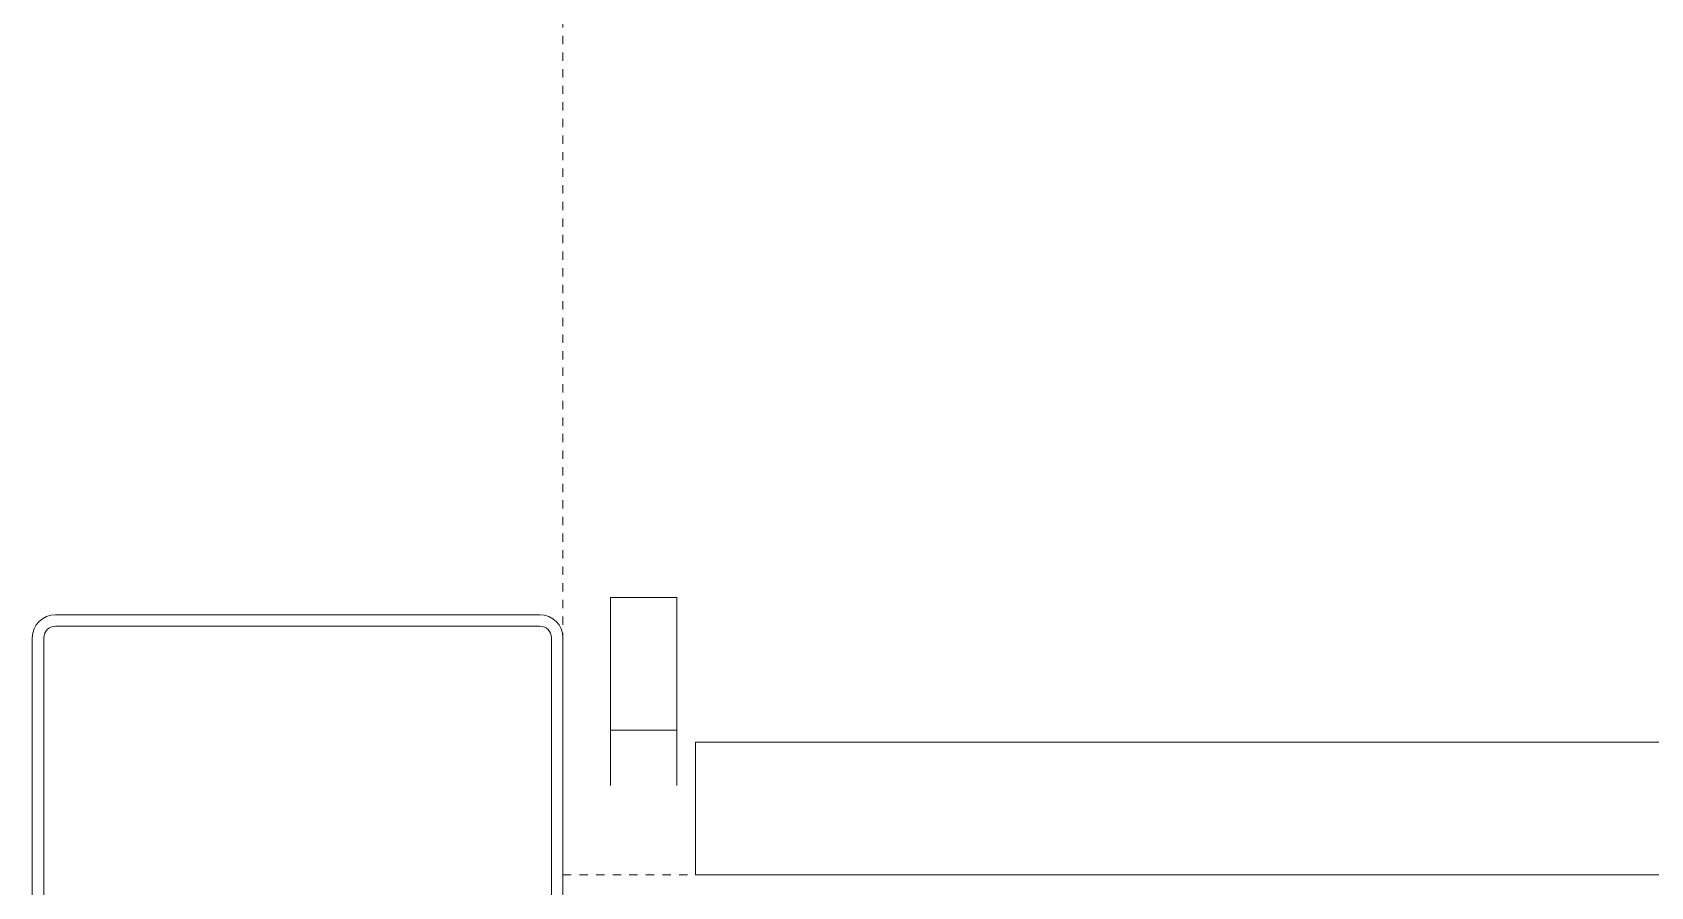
# Model space of a CAD drawing. Header units: inches. Extents: x -1551 to 2054, y 9767 to 12269.
# Drawn here: x 806.46 to 830.85, y 11285.09 to 11297.97 of the extents above; entities that cross this region are included whole.
import ezdxf

# ---------------------------------------------------------------- set-up
doc = ezdxf.new("R2010")
doc.units = ezdxf.units.IN
doc.header["$MEASUREMENT"] = 0
doc.linetypes.add('Dash', pattern=[0.25, 0.125, -0.125])
for name, color, linetype, lineweight in [('0-1', 7, 'Continuous', 5), ('0-2', 7, 'Continuous', 9), ('A-DOOR-1', 7, 'Continuous', 9), ('A-DOOR-HDLN-1', 5, 'Dash', 9), ('S-COLS-1', 7, 'Continuous', 9)]:
    doc.layers.add(name, color=color, linetype=linetype, lineweight=lineweight)

# ---------------------------------------------------------------- blocks, each defined once
blk = doc.blocks.new('GLASS GARAGE DOOR B - DOOR AT COMMUNITY ROOM-3205847-KEY PLAN - 1ST FLOOR')
at = {"layer": 'A-DOOR-1'}
for p, q in [((3.719, 11.058), (4.719, 11.058)), ((3.719, 9.058), (3.719, 11.058)), ((4.719, 11.058), (4.719, 9.058)), ((3.719, 9.058), (3.719, 8.224)), ((4.719, 9.058), (3.719, 9.058)), ((4.719, 8.224), (4.719, 9.058)), ((5, 8.874), (127, 8.874)), ((5, 8.874), (5, 6.874)), ((127, 6.874), (5, 6.874))]:
    blk.add_line(p, q, dxfattribs=at)
at = {"layer": 'A-DOOR-HDLN-1'}
for p, q in [((3, 102.522), (3, 6.874)), ((3, 6.874), (129, 6.874))]:
    blk.add_line(p, q, dxfattribs=at)
blk = doc.blocks.new('CTR - 1st Phase - Shell_rvt-1-KEY PLAN - 1ST FLOOR')
at = {"layer": '0-2'}
blk.add_blockref('GLASS GARAGE DOOR B - DOOR AT COMMUNITY ROOM-3205847-KEY PLAN - 1ST FLOOR', (-3153.324, 11278.392), dxfattribs=at)
blk = doc.blocks.new('HSS-Hollow Structural Section-Column - HSS8X8X3_16-2308985-KEY PLAN - 1ST FLOOR')
at = {"layer": 'S-COLS-1'}
for p, q in [((3.652, 4), (-3.652, 4)), ((-3.652, 3.826), (3.652, 3.826)), ((-4, 3.652), (-4, -3.652)), ((-3.826, -3.652), (-3.826, 3.652)), ((3.826, 3.652), (3.826, -3.652)), ((4, -3.652), (4, 3.652)), ((3.652, -3.826), (-3.652, -3.826)), ((-3.652, -4), (3.652, -4))]:
    blk.add_line(p, q, dxfattribs=at)
for centre, radius, start, end in [((-3.652, 3.652), 0.348, 90, 180), ((3.652, 3.652), 0.348, 360, 90), ((-3.652, 3.652), 0.174, 90, 180), ((3.652, 3.652), 0.174, 0, 90), ((-3.652, -3.652), 0.348, 180, 270), ((-3.652, -3.652), 0.174, 180, 270), ((3.652, -3.652), 0.174, 270, 360), ((3.652, -3.652), 0.348, 270, 360)]:
    blk.add_arc(centre, radius, start, end, dxfattribs=at)
blk = doc.blocks.new('CTR - 1st Phase - Structure_rvt-1-KEY PLAN - 1ST FLOOR')
at = {"layer": '0-2'}
blk.add_blockref('HSS-Hollow Structural Section-Column - HSS8X8X3_16-2308985-KEY PLAN - 1ST FLOOR', (-3154.324, 11285.189), dxfattribs=at)

msp = doc.modelspace()

# ---------------------------------------------------------------- block references
at = {"layer": '0-1'}
for name in ['CTR - 1st Phase - Shell_rvt-1-KEY PLAN - 1ST FLOOR', 'CTR - 1st Phase - Structure_rvt-1-KEY PLAN - 1ST FLOOR']:
    msp.add_blockref(name, (3964.779, 0), dxfattribs=at)

doc.saveas('drawing.dxf')
